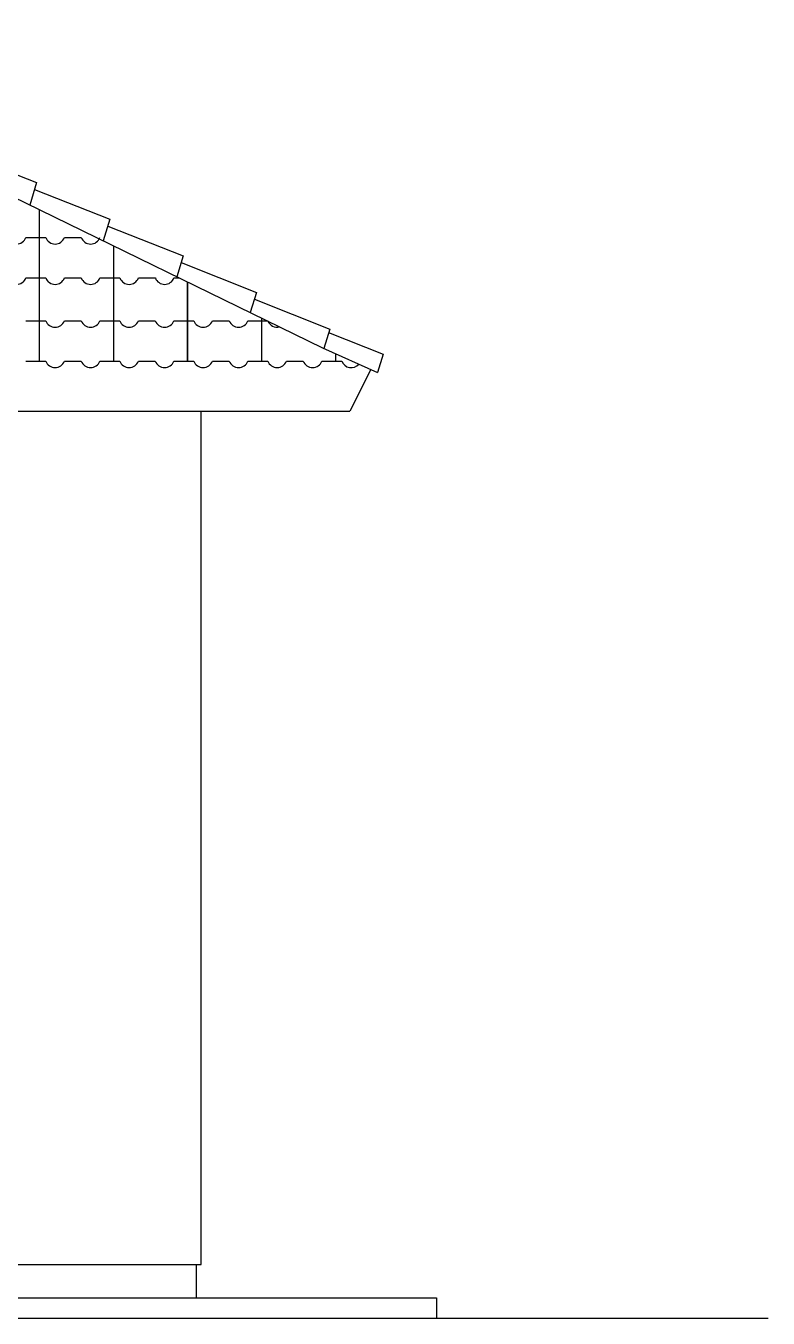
# Model space of a CAD drawing. Extents: x 121.8 to 221.5, y 86.6 to 106.4.
# Drawn here: x 139.024 to 141.23, y 100.62 to 104.464 of the extents above; entities that cross this region are included whole.
import ezdxf

# ---------------------------------------------------------------- set-up
doc = ezdxf.new("R2010")
doc.units = 0
doc.header["$LTSCALE"] = 15
doc.linetypes.add('DASHED2', pattern=[0.375, 0.25, -0.125])
for name, color, linetype in [('CORTE', 244, 'CONTINUOUS'), ('CORTETERRA', 244, 'CONTINUOUS'), ('JANELA', 5, 'CONTINUOUS'), ('PAREDE', 7, 'CONTINUOUS'), ('VISTAP', 244, 'CONTINUOUS')]:
    doc.layers.add(name, color=color, linetype=linetype)

msp = doc.modelspace()

# ---------------------------------------------------------------- linework, layer by layer
at = {"layer": 'CORTE', "color": 1, "linetype": 'CONTINUOUS'}
for p, q in [((139.0637, 103.9167), (139.0637, 103.4662)), ((139.0239, 103.8338), (139.0637, 103.8338)), ((139.0637, 103.8338), (139.083, 103.8338)), ((139.1384, 103.8338), (139.1885, 103.8338)), ((139.2837, 103.8093), (139.2837, 103.4662)), ((139.0239, 103.7138), (139.0637, 103.7138)), ((139.0637, 103.7138), (139.083, 103.7138)), ((139.1384, 103.7138), (139.1885, 103.7138)), ((139.2439, 103.7138), (139.2837, 103.7138)), ((139.2837, 103.7138), (139.303, 103.7138)), ((139.3584, 103.7138), (139.4085, 103.7138)), ((139.4639, 103.7138), (139.4794, 103.7138)), ((139.5037, 103.702), (139.5037, 103.5938)), ((139.5037, 103.702), (139.5037, 103.4662)), ((139.7237, 103.5946), (139.7237, 103.4662)), ((139.0237, 103.5862), (139.0635, 103.5862)), ((139.0635, 103.5862), (139.0828, 103.5862)), ((139.1382, 103.5862), (139.1883, 103.5862)), ((139.2437, 103.5862), (139.2835, 103.5862)), ((139.2835, 103.5862), (139.3028, 103.5862)), ((139.3582, 103.5862), (139.4083, 103.5862)), ((139.4637, 103.5862), (139.5035, 103.5862)), ((139.5035, 103.5862), (139.5228, 103.5862)), ((139.5782, 103.5862), (139.6283, 103.5862)), ((139.6837, 103.5862), (139.7235, 103.5862)), ((139.7235, 103.5862), (139.7428, 103.5862)), ((139.9437, 103.4887), (139.9437, 103.4662)), ((139.0237, 103.4662), (139.0635, 103.4662)), ((139.0635, 103.4662), (139.0828, 103.4662)), ((139.1382, 103.4662), (139.1883, 103.4662)), ((139.2437, 103.4662), (139.2835, 103.4662)), ((139.2835, 103.4662), (139.3028, 103.4662)), ((139.3582, 103.4662), (139.4083, 103.4662)), ((139.4637, 103.4662), (139.5037, 103.4662)), ((139.5035, 103.4662), (139.5228, 103.4662)), ((139.5782, 103.4662), (139.6283, 103.4662)), ((139.6837, 103.4662), (139.7235, 103.4662)), ((139.7235, 103.4662), (139.7428, 103.4662)), ((139.7982, 103.4662), (139.8483, 103.4662)), ((139.9037, 103.4662), (139.9435, 103.4662)), ((139.9435, 103.4662), (139.9628, 103.4662))]:
    msp.add_line(p, q, dxfattribs=at)
for centre, end in [((138.9962, 103.8445), 338.9483), ((139.1107, 103.8445), 338.9483), ((139.2162, 103.8445), 338.9483), ((138.9962, 103.7245), 338.9483), ((139.1107, 103.7245), 338.9483), ((139.2162, 103.7245), 338.9483), ((139.3307, 103.7245), 338.9483), ((139.4362, 103.7245), 338.9483), ((139.1105, 103.5969), 338.9483), ((139.216, 103.5969), 338.9483), ((139.3305, 103.5969), 338.9483), ((139.436, 103.5969), 338.9483), ((139.5505, 103.5969), 338.9483), ((139.656, 103.5969), 338.9483), ((139.7705, 103.5969), 284.4138), ((139.1105, 103.4769), 338.9483), ((139.216, 103.4769), 338.9483), ((139.3305, 103.4769), 338.9483), ((139.436, 103.4769), 338.9483), ((139.5505, 103.4769), 338.9483), ((139.656, 103.4769), 338.9483), ((139.7705, 103.4769), 338.9483), ((139.876, 103.4769), 338.9483), ((139.9905, 103.4769), 319.2176)]:
    msp.add_arc(centre, 0.0297, 201.0517, end, dxfattribs=at)
at = {"layer": 'CORTETERRA', "color": 3}
msp.add_line((131.8459, 100.6198), (141.2297, 100.6198), dxfattribs=at)
at = {"layer": 'JANELA', "color": 1}
for p, q in [((137.9428, 104.4637), (139.9048, 103.5062)), ((139.9048, 103.5062), (140.0688, 103.4324)), ((134.8427, 103.3179), (139.9867, 103.3179))]:
    msp.add_line(p, q, dxfattribs=at)
at = {"layer": 'PAREDE', "color": 5}
for p, q in [((139.5447, 100.7798), (139.5447, 103.3179)), ((133.5447, 100.7798), (139.5447, 100.7798)), ((139.5297, 100.7798), (139.5297, 100.6798)), ((132.8459, 100.6798), (140.2437, 100.6798)), ((140.2437, 100.6798), (140.2437, 100.6198))]:
    msp.add_line(p, q, dxfattribs=at)
at = {"layer": 'VISTAP', "color": 1, "linetype": 'DASHED2'}
for p, q in [((138.8317, 104.0861), (139.0557, 103.9976)), ((139.0557, 103.9976), (139.0353, 103.9306)), ((139.0495, 103.9772), (139.2735, 103.8887)), ((139.2735, 103.8887), (139.2537, 103.824)), ((139.2673, 103.8683), (139.4913, 103.7798)), ((139.4913, 103.7798), (139.4722, 103.7173)), ((139.4851, 103.7594), (139.7091, 103.6709)), ((139.7091, 103.6709), (139.6907, 103.6107)), ((139.7029, 103.6505), (139.9269, 103.562)), ((139.9269, 103.562), (139.9092, 103.5042)), ((139.9235, 103.5511), (140.0855, 103.487)), ((140.0855, 103.487), (140.0688, 103.4324)), ((140.0485, 103.4415), (139.9867, 103.3179))]:
    msp.add_line(p, q, dxfattribs=at)
at = {"layer": 'VISTAP', "color": 1, "linetype": 'CONTINUOUS'}
msp.add_line((139.5037, 103.4662), (139.5037, 103.702), dxfattribs=at)

doc.saveas('drawing.dxf')
